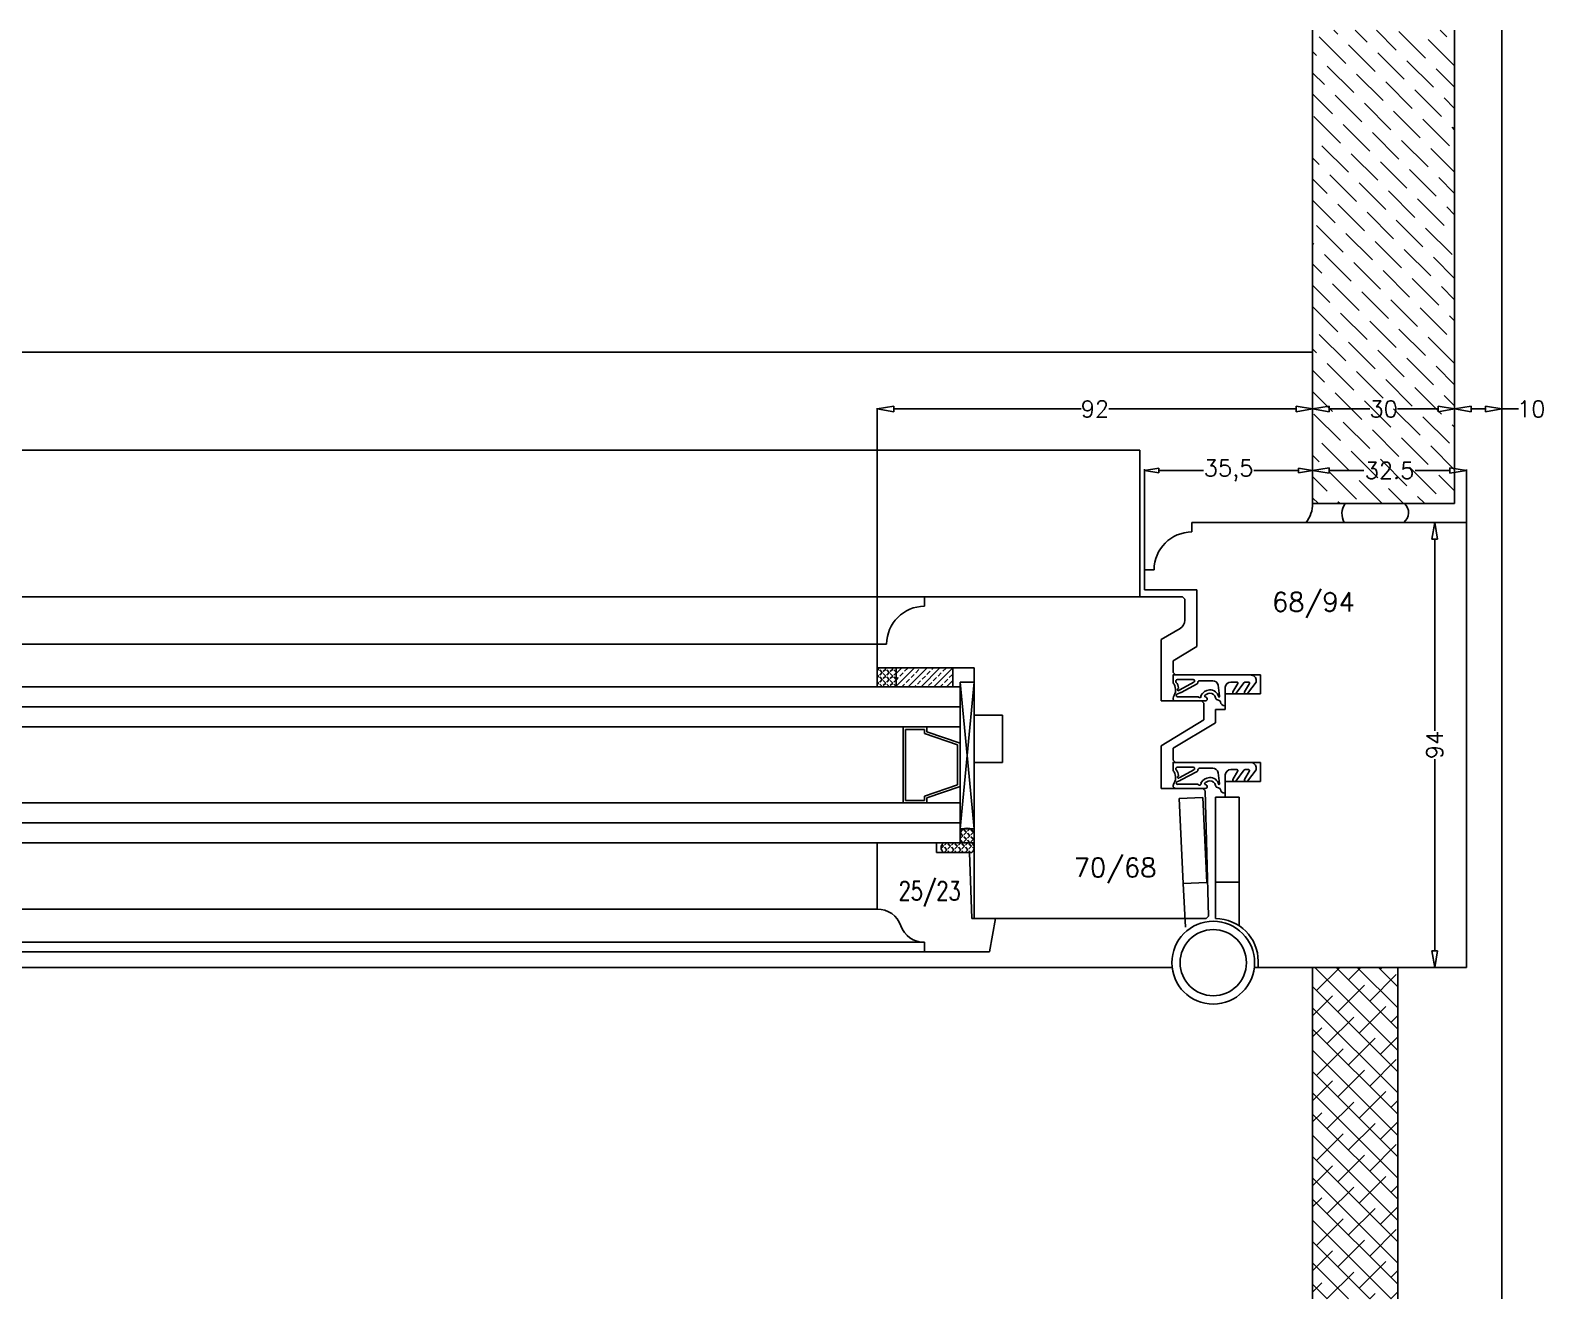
# Model space of a CAD drawing. Header units: millimetres. Extents: x 2806 to 10642, y -276 to 6064.
# Drawn here: x 10232.8 to 10552.6, y 2604.6 to 2872.6 of the extents above; entities that cross this region are included whole.
import ezdxf
from ezdxf.enums import TextEntityAlignment as Align

# ---------------------------------------------------------------- set-up
doc = ezdxf.new("R2010")
doc.units = ezdxf.units.MM
doc.layers.get('0').update_dxf_attribs({"color": 250})
doc.layers.add('dim', color=7, linetype='Continuous')
doc.styles.add('romans', font='romans.shx')
doc.dimstyles.new('ECH1-1', dxfattribs={"dimtxt": 3.5, "dimasz": 3.5, "dimexe": 0.18, "dimexo": 0, "dimgap": 0.09, "dimtad": 0, "dimdec": 4, "dimdsep": 46, "dimtxsty": 'romans', "dimblk1": 'CLOSEDBLANK', "dimblk2": 'CLOSEDBLANK', "dimsah": 1, "dimcen": 1, "dimclrd": 3, "dimclre": 3, "dimclrt": 6, "dimadec": 0, "dimazin": 0, "dimtfac": 1, "dimtdec": 4, "dimtofl": 0, "dimtmove": 0, "dimatfit": 3, "dimldrblk": 'CLOSEDBLANK', "dimfxl": 1, "dimtolj": 1, "dimtzin": 0, "dimarcsym": 0})

# ---------------------------------------------------------------- blocks, each defined once
blk = doc.blocks.new('_ClosedBlank')
at = {"color": 0, "linetype": 'ByBlock', "lineweight": -2}
for p, q in [((-1, 0.167), (0, 0)), ((-1, 0.167), (-1, -0.167)), ((0, 0), (-1, -0.167))]:
    blk.add_line(p, q, dxfattribs=at)
blk = doc.blocks.new('*D22')
at = {"layer": 'Defpoints', "color": 0, "transparency": 16777216}
for p in [(10536.24, 2779.55), (10503.74, 2772.56), (10536.24, 2768.56)]:
    blk.add_point(p, dxfattribs=at)
at = {"layer": 'dim', "color": 3, "lineweight": -2, "transparency": 16777216}
for p, q in [((10503.74, 2772.56), (10503.74, 2779.73)), ((10507.24, 2779.55), (10514.57, 2779.55)), ((10532.74, 2779.55), (10525.42, 2779.55)), ((10536.24, 2768.56), (10536.24, 2779.73))]:
    blk.add_line(p, q, dxfattribs=at)
at = {"layer": 'dim', "color": 3, "lineweight": -2, "transparency": 16777216, "xscale": 3.5, "yscale": 3.5, "zscale": 3.5, "rotation": 180}
blk.add_blockref('_ClosedBlank', (10503.74, 2779.55), dxfattribs=at)
at = {"layer": 'dim', "color": 3, "lineweight": -2, "transparency": 16777216, "xscale": 3.5, "yscale": 3.5, "zscale": 3.5}
blk.add_blockref('_ClosedBlank', (10536.24, 2779.55), dxfattribs=at)
at = {"layer": 'dim', "color": 6, "transparency": 16777216, "insert": (10519.99, 2779.55), "char_height": 3.5, "attachment_point": 5, "style": 'romans'}
blk.add_mtext('\\A1;32.5', dxfattribs=at)
blk = doc.blocks.new('*D80')
at = {"layer": 'Defpoints', "color": 0, "transparency": 16777216}
for p in [(10503.74, 2792.55), (10503.74, 2772.56), (10533.74, 2772.56)]:
    blk.add_point(p, dxfattribs=at)
at = {"layer": 'dim', "color": 3, "lineweight": -2, "transparency": 16777216}
for p, q in [((10503.74, 2772.56), (10503.74, 2792.73)), ((10507.24, 2792.55), (10515.82, 2792.55)), ((10530.24, 2792.55), (10521.67, 2792.55)), ((10533.74, 2772.56), (10533.74, 2792.73))]:
    blk.add_line(p, q, dxfattribs=at)
at = {"layer": 'dim', "color": 3, "lineweight": -2, "transparency": 16777216, "xscale": 3.5, "yscale": 3.5, "zscale": 3.5, "rotation": 180}
blk.add_blockref('_ClosedBlank', (10503.74, 2792.55), dxfattribs=at)
at = {"layer": 'dim', "color": 3, "lineweight": -2, "transparency": 16777216, "xscale": 3.5, "yscale": 3.5, "zscale": 3.5}
blk.add_blockref('_ClosedBlank', (10533.74, 2792.55), dxfattribs=at)
at = {"layer": 'dim', "color": 6, "transparency": 16777216, "insert": (10518.74, 2792.55), "char_height": 3.5, "attachment_point": 5, "style": 'romans'}
blk.add_mtext('\\A1;30', dxfattribs=at)
blk = doc.blocks.new('*D23')
at = {"layer": 'Defpoints', "color": 0, "transparency": 16777216}
for p in [(10543.74, 2792.55), (10533.74, 2772.56), (10543.74, 2772.56)]:
    blk.add_point(p, dxfattribs=at)
at = {"layer": 'dim', "color": 3, "lineweight": -2, "transparency": 16777216}
for p, q in [((10533.74, 2772.56), (10533.74, 2792.73)), ((10537.24, 2792.55), (10540.24, 2792.55)), ((10543.74, 2772.56), (10543.74, 2792.73)), ((10543.74, 2792.55), (10547.24, 2792.55))]:
    blk.add_line(p, q, dxfattribs=at)
at = {"layer": 'dim', "color": 3, "lineweight": -2, "transparency": 16777216, "xscale": 3.5, "yscale": 3.5, "zscale": 3.5, "rotation": 180}
blk.add_blockref('_ClosedBlank', (10533.74, 2792.55), dxfattribs=at)
at = {"layer": 'dim', "color": 3, "lineweight": -2, "transparency": 16777216, "xscale": 3.5, "yscale": 3.5, "zscale": 3.5}
blk.add_blockref('_ClosedBlank', (10543.74, 2792.55), dxfattribs=at)
at = {"layer": 'dim', "color": 6, "transparency": 16777216, "insert": (10549.92, 2792.55), "char_height": 3.5, "attachment_point": 5, "style": 'romans'}
blk.add_mtext('\\A1;10', dxfattribs=at)
blk = doc.blocks.new('*D81')
at = {"layer": 'Defpoints', "color": 0, "transparency": 16777216}
for p in [(10536.24, 2768.56), (10529.53, 2674.56), (10536.24, 2674.56)]:
    blk.add_point(p, dxfattribs=at)
at = {"layer": 'dim', "color": 3, "lineweight": -2, "transparency": 16777216}
for p, q in [((10536.24, 2768.56), (10529.35, 2768.56)), ((10529.53, 2765.06), (10529.53, 2724.57)), ((10529.53, 2678.06), (10529.53, 2718.55)), ((10536.24, 2674.56), (10529.35, 2674.56))]:
    blk.add_line(p, q, dxfattribs=at)
at = {"layer": 'dim', "color": 3, "lineweight": -2, "transparency": 16777216, "xscale": 3.5, "yscale": 3.5, "zscale": 3.5}
for p, rotation in [((10529.53, 2768.56), 90), ((10529.53, 2674.56), 270)]:
    blk.add_blockref('_ClosedBlank', p, dxfattribs=dict(at, rotation=rotation))
at = {"layer": 'dim', "color": 6, "transparency": 16777216, "insert": (10529.53, 2721.56), "char_height": 3.5, "attachment_point": 5, "rotation": 90, "style": 'romans'}
blk.add_mtext('\\A1;94', dxfattribs=at)
blk = doc.blocks.new('*D24')
at = {"layer": 'Defpoints', "color": 0, "transparency": 16777216}
for p in [(10503.74, 2792.55), (10503.74, 2772.56), (10411.74, 2742.86)]:
    blk.add_point(p, dxfattribs=at)
at = {"layer": 'dim', "color": 3, "lineweight": -2, "transparency": 16777216}
for p, q in [((10411.74, 2742.86), (10411.74, 2792.73)), ((10415.24, 2792.55), (10454.82, 2792.55)), ((10500.24, 2792.55), (10460.67, 2792.55)), ((10503.74, 2772.56), (10503.74, 2792.73))]:
    blk.add_line(p, q, dxfattribs=at)
at = {"layer": 'dim', "color": 3, "lineweight": -2, "transparency": 16777216, "xscale": 3.5, "yscale": 3.5, "zscale": 3.5, "rotation": 180}
blk.add_blockref('_ClosedBlank', (10411.74, 2792.55), dxfattribs=at)
at = {"layer": 'dim', "color": 3, "lineweight": -2, "transparency": 16777216, "xscale": 3.5, "yscale": 3.5, "zscale": 3.5}
blk.add_blockref('_ClosedBlank', (10503.74, 2792.55), dxfattribs=at)
at = {"layer": 'dim', "color": 6, "transparency": 16777216, "insert": (10457.74, 2792.55), "char_height": 3.5, "attachment_point": 5, "style": 'romans'}
blk.add_mtext('\\A1;92', dxfattribs=at)

msp = doc.modelspace()

# ---------------------------------------------------------------- linework, layer by layer
for p, q in [((10503.74194473, 2872.55856767), (10503.74194473, 2772.55856767)), ((10533.74194473, 2772.55856767), (10533.74194473, 2872.55856767)), ((10543.74194473, 2604.55856767), (10543.74194473, 2872.55856767)), ((9283.74194473, 2804.55856767), (10503.74194473, 2804.55856767)), ((10467.24194473, 2783.85856767), (9927.74194473, 2783.85856767)), ((10467.24194473, 2783.85856767), (10467.24194473, 2752.85856767)), ((10468.24194473, 2758.55856767), (10468.24194473, 2779.79791378)), ((10471.24194473, 2779.54791378), (10480.6486114, 2779.54791378)), ((10500.74194473, 2779.54791378), (10491.33527806, 2779.54791378)), ((10503.74194473, 2772.55856767), (10503.74194473, 2779.79791378)), ((10503.74194473, 2772.55856767), (10533.74194473, 2772.55856767)), ((10536.24194473, 2768.55856767), (10478.24194473, 2768.55856767)), ((10478.24194473, 2768.55856767), (10478.24194473, 2766.55856767)), ((10536.24194473, 2674.55856767), (10536.24194473, 2768.55856767)), ((10470.24194473, 2758.55856767), (10468.24194473, 2758.55856767)), ((10468.24194473, 2758.55856767), (10468.24194473, 2754.35856767)), ((10468.24194473, 2754.35856767), (10479.24194473, 2754.35856767)), ((10479.24194473, 2754.35856767), (10479.24194473, 2742.35856767)), ((10421.74194473, 2752.85856767), (10194.74194473, 2752.85856767)), ((10476.24194473, 2752.85856767), (10421.74194473, 2752.85856767)), ((10421.74194473, 2752.85856767), (10421.74194473, 2750.85856767)), ((10476.74194473, 2752.35856767), (10476.24194473, 2752.85856767)), ((10476.74194473, 2747.90863688), (10476.74194473, 2752.35856767)), ((10471.74194473, 2743.85658151), (10475.74538091, 2746.1785745)), ((10471.74194473, 2730.85856767), (10471.74194473, 2743.85658151)), ((10411.74194473, 2742.85856767), (10204.74194473, 2742.85856767)), ((10413.74194473, 2742.85856767), (10411.74194473, 2742.85856767)), ((10411.74194473, 2742.85856767), (10411.74194473, 2737.85856767)), ((10479.24194473, 2742.35856767), (10474.24194473, 2739.35856767)), ((10411.74194473, 2733.85856767), (10411.74194473, 2737.85856767)), ((10411.74194473, 2737.85856767), (10415.74194473, 2737.85856767)), ((10411.74194473, 2737.85856767), (10432.24194473, 2737.85856767)), ((10415.74194473, 2733.85856767), (10415.74194473, 2737.85856767)), ((10415.74194473, 2737.85856767), (10427.74194473, 2737.85856767)), ((10415.74194473, 2737.85856767), (10415.74194473, 2733.85856767)), ((10427.74194473, 2737.85856767), (10427.74194473, 2733.85856767)), ((10432.24194473, 2737.85856767), (10432.24194473, 2727.85856767)), ((10474.24194473, 2739.35856767), (10474.24194473, 2736.85856767)), ((10432.24194473, 2734.85856767), (10429.24194473, 2703.85856767)), ((10429.24194473, 2734.85856767), (10432.24194473, 2703.85856767)), ((10429.24194473, 2703.85856767), (10429.24194473, 2734.85856767)), ((10429.24194473, 2734.85856767), (10432.24194473, 2734.85856767)), ((10432.24194473, 2734.85856767), (10432.24194473, 2703.85856767)), ((10474.24194473, 2736.85856767), (10474.74194473, 2736.35856767)), ((10474.74194473, 2736.35856767), (10492.74194473, 2736.35856767)), ((10492.74194473, 2736.35856767), (10492.74194473, 2732.35856767)), ((9950.24194473, 2733.85856767), (10429.24194473, 2733.85856767)), ((10415.74194473, 2733.85856767), (10411.74194473, 2733.85856767)), ((10427.74194473, 2733.85856767), (10415.74194473, 2733.85856767)), ((10429.24194473, 2700.85856767), (10429.24194473, 2733.85856767)), ((10480.24194473, 2730.85856767), (10471.74194473, 2730.85856767)), ((10480.74194473, 2730.35856767), (10480.24194473, 2730.85856767)), ((10492.74194473, 2732.35856767), (10485.24194473, 2732.35856767)), ((10485.24194473, 2732.35856767), (10485.24194473, 2729.05856767)), ((9950.24194473, 2729.60856767), (10429.24194473, 2729.60856767)), ((10432.24194473, 2727.85856767), (10438.24194473, 2727.85856767)), ((10438.24194473, 2727.85856767), (10438.24194473, 2717.85856767)), ((10480.74194473, 2726.85858098), (10480.74194473, 2730.35856767)), ((10485.24194473, 2729.05856767), (10483.24194473, 2729.05856767)), ((10483.24194473, 2729.05856767), (10483.24194473, 2726.25856767)), ((9950.24194473, 2725.35856767), (10429.24194473, 2725.35856767)), ((10417.24228994, 2709.35902793), (10417.24228994, 2725.35902794)), ((10417.24228994, 2725.35902794), (10422.24228994, 2725.35902794)), ((10417.74228994, 2709.85902793), (10417.74228994, 2724.85902794)), ((10417.74228994, 2724.85902794), (10421.74228994, 2724.85902794)), ((10421.74228994, 2724.85902794), (10421.74228994, 2724.00348892)), ((10422.24228994, 2725.35902794), (10422.24228994, 2724.35902794)), ((10422.24228994, 2724.35902794), (10429.24228994, 2721.92569715)), ((10471.74194473, 2721.35858988), (10480.74194473, 2726.85858098)), ((10483.24194473, 2726.25856767), (10474.24194473, 2720.85856767)), ((10421.74228994, 2724.00348892), (10428.74228994, 2721.57015813)), ((10428.74228994, 2721.57015813), (10428.74228994, 2713.14789774)), ((10429.24228994, 2721.92569715), (10429.24228994, 2712.79235872)), ((10471.74194473, 2712.35856767), (10471.74194473, 2721.35858988)), ((10474.24194473, 2720.85856767), (10474.24194473, 2718.35856767)), ((10474.24194473, 2718.35856767), (10474.74194473, 2717.85856767)), ((10438.24194473, 2717.85856767), (10432.24194473, 2717.85856767)), ((10432.24194473, 2717.85856767), (10432.24194473, 2684.85856767)), ((10474.74194473, 2717.85856767), (10492.74194473, 2717.85856767)), ((10492.74194473, 2717.85856767), (10492.74194473, 2713.85856767)), ((10428.74228994, 2713.14789774), (10421.74228994, 2710.71456695)), ((10429.24228994, 2712.79235872), (10422.24228994, 2710.35902793)), ((10480.5257989, 2712.35856767), (10471.74194473, 2712.35856767)), ((10481.03881532, 2711.85873713), (10480.5257989, 2712.35856767)), ((10481.74194473, 2685.35839822), (10481.03881532, 2711.85873713)), ((10492.74194473, 2713.85856767), (10485.24194473, 2713.85856767)), ((10485.24194473, 2713.85856767), (10485.24194473, 2710.55856767)), ((9950.24194473, 2709.35856767), (10429.24194473, 2709.35856767)), ((10422.24228994, 2709.35902793), (10417.24228994, 2709.35902793)), ((10421.74228994, 2709.85902793), (10417.74228994, 2709.85902793)), ((10421.74228994, 2710.71456695), (10421.74228994, 2709.85902793)), ((10422.24228994, 2710.35902793), (10422.24228994, 2709.35902793)), ((10475.53070663, 2710.24643364), (10480.52468041, 2710.4918432)), ((10476.41418105, 2692.26812802), (10475.53070663, 2710.24643364)), ((10480.52468041, 2710.4918432), (10481.40815484, 2692.51353758)), ((10485.24194473, 2710.55856767), (10483.24194473, 2710.55856767)), ((10488.24194473, 2710.55856767), (10483.24194473, 2710.55856767)), ((10483.24194473, 2710.55856767), (10483.24194473, 2692.55856767)), ((10483.24194473, 2710.55856767), (10483.24194473, 2684.85856767)), ((10488.24194473, 2692.55856767), (10488.24194473, 2710.55856767)), ((9950.24194473, 2705.10856767), (10429.24194473, 2705.10856767)), ((10432.24194473, 2703.85856767), (10429.24194473, 2703.85856767)), ((10429.24194473, 2700.85856767), (10429.24194473, 2702.85856767)), ((10432.24194473, 2702.85856767), (10432.24194473, 2700.85856767)), ((9950.24194473, 2700.85856767), (10429.24194473, 2700.85856767)), ((10424.24194473, 2700.85856767), (10411.74194473, 2700.85856767)), ((10411.74194473, 2700.85856767), (10411.74194473, 2686.85856767)), ((10424.24194473, 2698.85856767), (10424.24194473, 2700.85856767)), ((10431.24194473, 2698.85856767), (10424.24194473, 2698.85856767)), ((10425.74194473, 2700.85856767), (10431.73114517, 2700.85856767)), ((10431.73114517, 2698.85856767), (10425.74194473, 2698.85856767)), ((10432.24194473, 2700.85856767), (10429.24194473, 2700.85856767)), ((10431.74194473, 2684.85856767), (10431.24194473, 2698.85856767)), ((10481.40815484, 2692.51353758), (10476.41418105, 2692.26812802)), ((10483.24194473, 2692.55856767), (10488.24194473, 2692.55856767)), ((10488.24194473, 2692.55856767), (10488.24194473, 2683.34188245)), ((10476.41418105, 2692.26812802), (10476.86655359, 2683.06255114)), ((10204.74194473, 2686.85856767), (10411.74194473, 2686.85856767)), ((10436.74194473, 2684.85856767), (10431.74194473, 2684.85856767)), ((10432.24194473, 2684.85856767), (10481.25496115, 2684.85856767)), ((10435.49194473, 2677.85856767), (10436.74194473, 2684.85856767)), ((10481.25496115, 2684.85856767), (10481.74194473, 2685.35839822)), ((10194.74194473, 2679.85856767), (10421.50885047, 2679.85856767)), ((10421.74194473, 2679.85856767), (10421.74194473, 2677.85856767)), ((10194.74194473, 2677.85856767), (10421.74194473, 2677.85856767)), ((10421.74194473, 2677.85856767), (10435.49194473, 2677.85856767)), ((9927.74194473, 2674.55856767), (10474.00924755, 2674.55856767)), ((10492.24194473, 2674.55856767), (10491.47464191, 2674.55856767)), ((10492.24194473, 2675.85856767), (10492.24194473, 2674.55856767)), ((10492.24194473, 2674.55856767), (10536.24194473, 2674.55856767)), ((10503.74194473, 2604.55856767), (10503.74194473, 2674.55856767)), ((10521.74194473, 2604.55856767), (10521.74194473, 2674.55856767))]:
    msp.add_line(p, q)
at = {"linetype": 'Continuous'}
for p, q in [((10509.0698008, 2871.73512328), (10508.24635641, 2872.55856767)), ((10515.24372688, 2870.05132526), (10512.73648447, 2872.55856767)), ((10521.41765296, 2868.36752724), (10517.22661253, 2872.55856767)), ((10527.59157905, 2866.68372921), (10521.97891897, 2872.29638929)), ((10532.08170711, 2871.17385727), (10530.69699671, 2872.55856767)), ((10510.75359882, 2865.5611972), (10505.14093875, 2871.17385727)), ((10516.9275249, 2863.87739918), (10511.31486483, 2869.49005925)), ((10533.74194473, 2865.02349159), (10528.15284506, 2870.61259127)), ((10504.57967274, 2867.24499522), (10503.74194473, 2868.08272323)), ((10523.10145099, 2862.19360115), (10517.48879091, 2867.80626123)), ((10529.27537707, 2860.50980313), (10523.66271699, 2866.12246321)), ((10506.26347076, 2861.07106914), (10503.74194473, 2863.59259517)), ((10512.43739684, 2859.38727112), (10506.82473677, 2864.99993119)), ((10518.61132293, 2857.70347309), (10512.99866285, 2863.31613317)), ((10533.74194473, 2860.53336353), (10529.83664308, 2864.43866518)), ((10507.94726878, 2854.89714305), (10503.74194473, 2859.10246711)), ((10514.12119487, 2853.21334503), (10508.50853479, 2858.82600511)), ((10524.78524901, 2856.01967507), (10519.17258893, 2861.63233515)), ((10530.95917509, 2854.33587705), (10525.34651502, 2859.94853712)), ((10520.29512095, 2851.52954701), (10514.68246087, 2857.14220708)), ((10526.46904703, 2849.84574899), (10520.85638696, 2855.45840906)), ((10533.74194473, 2856.04323547), (10531.5204411, 2858.2647391)), ((10509.63106681, 2848.72321697), (10504.01840673, 2854.33587705)), ((10515.80499289, 2847.03941895), (10510.19233281, 2852.65207902)), ((10532.64297312, 2848.16195096), (10527.03031304, 2853.77461104)), ((10521.97891897, 2845.35562093), (10516.3662589, 2850.968281)), ((10528.15284506, 2843.6718229), (10522.54018498, 2849.28448298)), ((10533.74194473, 2851.55310741), (10533.20423912, 2852.09081302)), ((10511.31486483, 2842.54929089), (10505.70220475, 2848.16195096)), ((10517.48879091, 2840.86549287), (10511.87613084, 2846.47815294)), ((10533.74194473, 2842.57285129), (10528.71411106, 2847.60068496)), ((10505.14093875, 2844.23308891), (10503.74194473, 2845.63208293)), ((10523.66271699, 2839.18169484), (10518.05005692, 2844.79435492)), ((10529.83664308, 2837.49789682), (10524.223983, 2843.1105569)), ((10506.82473677, 2838.05916283), (10503.74194473, 2841.14195487)), ((10512.99866285, 2836.3753648), (10507.38600278, 2841.98802488)), ((10519.17258893, 2834.69156678), (10513.55992886, 2840.30422686)), ((10533.74194473, 2838.08272323), (10530.39790909, 2841.42675887)), ((10508.50853479, 2831.88523674), (10503.74194473, 2836.65182681)), ((10525.34651502, 2833.00776876), (10519.73385494, 2838.62042884)), ((10531.5204411, 2831.32397074), (10525.90778103, 2836.93663081)), ((10514.68246087, 2830.20143872), (10509.0698008, 2835.8140988)), ((10520.85638696, 2828.5176407), (10515.24372688, 2834.13030077)), ((10533.74194473, 2833.59259517), (10532.08170711, 2835.25283279)), ((10510.19233281, 2825.71131066), (10504.57967274, 2831.32397074)), ((10527.03031304, 2826.83384268), (10521.41765296, 2832.44650275)), ((10533.20423912, 2825.15004465), (10527.59157905, 2830.76270473)), ((10504.01840673, 2827.39510868), (10503.74194473, 2827.67157068)), ((10516.3662589, 2824.02751264), (10510.75359882, 2829.64017271)), ((10522.54018498, 2822.34371462), (10516.9275249, 2827.95637469)), ((10511.87613084, 2819.53738458), (10506.26347076, 2825.15004465)), ((10528.71411106, 2820.65991659), (10523.10145099, 2826.27257667)), ((10533.74194473, 2820.12221099), (10529.27537707, 2824.58877865)), ((10505.70220475, 2821.2211826), (10503.74194473, 2823.18144262)), ((10518.05005692, 2817.85358656), (10512.43739684, 2823.46624663)), ((10524.223983, 2816.16978853), (10518.61132293, 2821.78244861)), ((10507.38600278, 2815.04725652), (10503.74194473, 2818.69131456)), ((10513.55992886, 2813.36345849), (10507.94726878, 2818.97611857)), ((10519.73385494, 2811.67966047), (10514.12119487, 2817.29232055)), ((10530.39790909, 2814.48599051), (10524.78524901, 2820.09865059)), ((10533.74194473, 2815.63208293), (10530.95917509, 2818.41485256)), ((10509.0698008, 2808.87333043), (10503.74194473, 2814.2011865)), ((10525.90778103, 2809.99586245), (10520.29512095, 2815.60852252)), ((10532.08170711, 2808.31206443), (10526.46904703, 2813.9247245)), ((10515.24372688, 2807.18953241), (10509.63106681, 2812.80219249)), ((10521.41765296, 2805.50573439), (10515.80499289, 2811.11839446)), ((10533.74194473, 2811.14195487), (10532.64297312, 2812.24092648)), ((10510.75359882, 2802.69940435), (10505.14093875, 2808.31206443)), ((10527.59157905, 2803.82193637), (10521.97891897, 2809.43459644)), ((10533.74194473, 2802.16169874), (10528.15284506, 2807.75079842)), ((10504.57967274, 2804.38320237), (10503.74194473, 2805.22093038)), ((10516.9275249, 2801.01560633), (10511.31486483, 2806.6282664)), ((10523.10145099, 2799.33180831), (10517.48879091, 2804.94446838)), ((10512.43739684, 2796.52547827), (10506.82473677, 2802.13813834)), ((10529.27537707, 2797.64801028), (10523.66271699, 2803.26067036)), ((10533.74194473, 2797.67157068), (10529.83664308, 2801.57687234)), ((10506.26347076, 2798.20927629), (10503.74194473, 2800.73080232)), ((10518.61132293, 2794.84168024), (10512.99866285, 2800.45434032)), ((10524.78524901, 2793.15788222), (10519.17258893, 2798.7705423)), ((10507.94726878, 2792.03535021), (10503.74194473, 2796.24067426)), ((10514.12119487, 2790.35155218), (10508.50853479, 2795.96421226)), ((10530.95917509, 2791.4740842), (10525.34651502, 2797.08674428)), ((10533.74194473, 2793.18144262), (10531.5204411, 2795.40294625)), ((10520.29512095, 2788.66775416), (10514.68246087, 2794.28041424)), ((10526.46904703, 2786.98395614), (10520.85638696, 2792.59661621)), ((10509.63106681, 2785.86142412), (10504.01840673, 2791.4740842)), ((10515.80499289, 2784.1776261), (10510.19233281, 2789.79028618)), ((10532.64297312, 2785.30015812), (10527.03031304, 2790.91281819)), ((10533.74194473, 2788.69131456), (10533.20423912, 2789.22902017)), ((10511.31486483, 2779.68749804), (10505.70220475, 2785.30015812)), ((10521.97891897, 2782.49382808), (10516.3662589, 2788.10648815)), ((10528.15284506, 2780.81003006), (10522.54018498, 2786.42269013)), ((10505.14093875, 2781.37129606), (10503.74194473, 2782.77029008)), ((10517.48879091, 2778.00370002), (10511.87613084, 2783.61636009)), ((10523.66271699, 2776.319902), (10518.05005692, 2781.93256207)), ((10533.74194473, 2779.71105844), (10528.71411106, 2784.73889211)), ((10512.99866285, 2773.51357196), (10507.38600278, 2779.12623203)), ((10529.83664308, 2774.63610397), (10524.223983, 2780.24876405)), ((10506.82473677, 2775.19736998), (10503.74194473, 2778.28016202)), ((10518.44379519, 2772.55856767), (10513.55992886, 2777.44243401)), ((10522.93392326, 2772.55856767), (10519.73385494, 2775.75863599)), ((10533.74194473, 2775.22093038), (10530.39790909, 2778.56496603)), ((10504.97341101, 2772.55856767), (10503.74194473, 2773.79003396)), ((10509.46353907, 2772.55856767), (10509.0698008, 2772.95230595)), ((10527.42405132, 2772.55856767), (10525.90778103, 2774.07483796)), ((10412.08282552, 2737.60189195), (10411.74194473, 2737.26101116)), ((10412.08282552, 2737.60189195), (10411.82614979, 2737.85856767)), ((10412.33950125, 2737.85856767), (10412.28488128, 2737.80394771)), ((10412.82369665, 2736.86102082), (10412.28488128, 2737.39983619)), ((10413.56456778, 2737.60189195), (10413.02575241, 2737.06307658)), ((10413.56456778, 2737.60189195), (10413.30789205, 2737.85856767)), ((10413.82124351, 2737.85856767), (10413.76662354, 2737.80394771)), ((10414.30543891, 2736.86102082), (10413.76662354, 2737.39983619)), ((10415.04631004, 2737.60189195), (10414.50749467, 2737.06307658)), ((10415.04631004, 2737.60189195), (10414.78963431, 2737.85856767)), ((10415.30298577, 2737.85856767), (10415.2483658, 2737.80394771)), ((10415.74194473, 2736.90625726), (10415.2483658, 2737.39983619)), ((10419.6135087, 2737.85856767), (10415.74194473, 2733.9870037)), ((10416.91943187, 2737.85856767), (10415.74194473, 2736.68108053)), ((10418.21185032, 2737.80394771), (10417.53833111, 2737.1304285)), ((10422.30758554, 2737.85856767), (10418.30758554, 2733.85856767)), ((10420.56916756, 2737.46718811), (10419.89564835, 2736.7936689)), ((10420.96054712, 2737.85856767), (10420.90592716, 2737.80394771)), ((10425.00166238, 2737.85856767), (10421.00166238, 2733.85856767)), ((10423.65462396, 2737.85856767), (10423.26324439, 2737.46718811)), ((10427.69573921, 2737.85856767), (10423.69573921, 2733.85856767)), ((10426.29408083, 2737.80394771), (10425.62056162, 2737.1304285)), ((10412.08282552, 2736.12014969), (10411.74194473, 2736.46103048)), ((10412.08282552, 2736.12014969), (10411.74194473, 2735.7792689)), ((10412.08282552, 2734.63840743), (10411.74194473, 2734.97928822)), ((10412.08282552, 2734.63840743), (10411.74194473, 2734.29752664)), ((10412.82369665, 2736.86102082), (10412.28488128, 2736.32220545)), ((10412.82369665, 2735.37927856), (10412.28488128, 2735.91809393)), ((10412.82369665, 2735.37927856), (10412.28488128, 2734.84046319)), ((10412.82369665, 2733.8975363), (10412.28488128, 2734.43635167)), ((10413.56456778, 2736.12014969), (10413.02575241, 2736.65896506)), ((10413.56456778, 2736.12014969), (10413.02575241, 2735.58133432)), ((10413.56456778, 2734.63840743), (10413.02575241, 2735.1772228)), ((10413.56456778, 2734.63840743), (10413.02575241, 2734.09959206)), ((10414.30543891, 2736.86102082), (10413.76662354, 2736.32220545)), ((10414.30543891, 2735.37927856), (10413.76662354, 2735.91809393)), ((10414.30543891, 2735.37927856), (10413.76662354, 2734.84046319)), ((10414.30543891, 2733.8975363), (10413.76662354, 2734.43635167)), ((10415.04631004, 2736.12014969), (10414.50749467, 2736.65896506)), ((10415.04631004, 2736.12014969), (10414.50749467, 2735.58133432)), ((10415.04631004, 2734.63840743), (10414.50749467, 2735.1772228)), ((10415.04631004, 2734.63840743), (10414.50749467, 2734.09959206)), ((10415.74194473, 2736.81578438), (10415.2483658, 2736.32220545)), ((10415.74194473, 2735.424515), (10415.2483658, 2735.91809393)), ((10415.74194473, 2735.33404212), (10415.2483658, 2734.84046319)), ((10415.74194473, 2733.94277274), (10415.2483658, 2734.43635167)), ((10416.1912927, 2735.78339008), (10415.74194473, 2735.33404212)), ((10417.20157151, 2736.7936689), (10416.5280523, 2736.12014969)), ((10417.53833111, 2734.43635167), (10416.96054712, 2733.85856767)), ((10418.54860993, 2735.44663048), (10417.87509072, 2734.77311127)), ((10419.55888874, 2736.45690929), (10418.88536953, 2735.78339008)), ((10419.89564835, 2734.09959206), (10419.65462396, 2733.85856767)), ((10420.90592716, 2735.10987087), (10420.23240795, 2734.43635167)), ((10421.91620597, 2736.12014969), (10421.24268676, 2735.44663048)), ((10422.92648479, 2737.1304285), (10422.25296558, 2736.45690929)), ((10423.26324439, 2734.77311127), (10422.58972518, 2734.09959206)), ((10424.27352321, 2735.78339008), (10423.600004, 2735.10987087)), ((10425.28380202, 2736.7936689), (10424.61028281, 2736.12014969)), ((10425.62056162, 2734.43635167), (10425.04277763, 2733.85856767)), ((10426.63084044, 2735.44663048), (10425.95732123, 2734.77311127)), ((10427.74194473, 2735.21069635), (10426.38981605, 2733.85856767)), ((10427.64111925, 2736.45690929), (10426.96760004, 2735.78339008)), ((10412.82369665, 2733.8975363), (10412.78472803, 2733.85856767)), ((10414.30543891, 2733.8975363), (10414.26647029, 2733.85856767)), ((10427.74194473, 2733.86365793), (10427.73685447, 2733.85856767)), ((10429.86373264, 2702.37575805), (10429.32491727, 2702.91457342)), ((10429.86373264, 2702.37575805), (10429.32491727, 2701.83694268)), ((10430.60460377, 2703.11662918), (10430.0657884, 2703.65544455)), ((10430.60460377, 2703.11662918), (10430.0657884, 2702.57781381)), ((10430.60460377, 2701.63488692), (10430.0657884, 2702.17370229)), ((10431.3454749, 2703.85750031), (10430.80665953, 2703.31868494)), ((10431.3454749, 2702.37575805), (10430.80665953, 2702.91457342)), ((10431.3454749, 2702.37575805), (10430.80665953, 2701.83694268)), ((10431.3454749, 2703.85750031), (10431.28860981, 2703.9143654)), ((10432.08634603, 2703.11662918), (10431.54753066, 2703.65544455)), ((10432.08634603, 2703.11662918), (10431.54753066, 2702.57781381)), ((10432.08634603, 2701.63488692), (10431.54753066, 2702.17370229)), ((10425.73240795, 2700.15314466), (10425.25533796, 2699.67607467)), ((10425.73240795, 2700.15314466), (10425.40670279, 2700.47884982)), ((10426.43783097, 2700.85856767), (10425.93446371, 2700.35520042)), ((10426.47327908, 2699.41227353), (10425.93446371, 2699.9510889)), ((10426.47327908, 2699.41227353), (10425.93446371, 2698.87345816)), ((10427.21415021, 2700.15314466), (10426.67533484, 2700.69196003)), ((10427.21415021, 2700.15314466), (10426.67533484, 2699.61432929)), ((10427.02698494, 2698.85856767), (10426.67533484, 2699.21021777)), ((10427.91957323, 2700.85856767), (10427.41620597, 2700.35520042)), ((10427.95502134, 2699.41227353), (10427.41620597, 2699.9510889)), ((10427.95502134, 2699.41227353), (10427.41620597, 2698.87345816)), ((10428.69589247, 2700.15314466), (10428.1570771, 2700.69196003)), ((10428.69589247, 2700.15314466), (10428.1570771, 2699.61432929)), ((10428.5087272, 2698.85856767), (10428.1570771, 2699.21021777)), ((10429.40131549, 2700.85856767), (10428.89794823, 2700.35520042)), ((10429.4367636, 2699.41227353), (10428.89794823, 2699.9510889)), ((10429.4367636, 2699.41227353), (10428.89794823, 2698.87345816)), ((10429.86373264, 2700.89401579), (10429.32491727, 2701.43283116)), ((10430.17763473, 2700.15314466), (10429.63881936, 2700.69196003)), ((10430.17763473, 2700.15314466), (10429.63881936, 2699.61432929)), ((10429.99046946, 2698.85856767), (10429.63881936, 2699.21021777)), ((10429.86373264, 2700.89401579), (10429.82828453, 2700.85856767)), ((10430.60460377, 2701.63488692), (10430.0657884, 2701.09607155)), ((10430.88305775, 2700.85856767), (10430.37969049, 2700.35520042)), ((10430.91850586, 2699.41227353), (10430.37969049, 2699.9510889)), ((10430.91850586, 2699.41227353), (10430.37969049, 2698.87345816)), ((10431.3454749, 2700.89401579), (10430.80665953, 2701.43283116)), ((10431.65937699, 2700.15314466), (10431.12056162, 2700.69196003)), ((10431.65937699, 2700.15314466), (10431.12056162, 2699.61432929)), ((10431.47221172, 2698.85856767), (10431.12056162, 2699.21021777)), ((10431.3454749, 2700.89401579), (10431.31002679, 2700.85856767)), ((10432.08634603, 2701.63488692), (10431.54753066, 2701.09607155)), ((10432.04053477, 2700.53430244), (10431.86143275, 2700.35520042)), ((10432.21419676, 2699.59832489), (10431.86143275, 2699.9510889)), ((10521.74194473, 2657.00721663), (10504.19059368, 2674.55856767)), ((10504.57967274, 2669.67936056), (10509.45887985, 2674.55856767)), ((10521.74194473, 2661.49734469), (10508.68072174, 2674.55856767)), ((10511.31486483, 2671.92442459), (10513.94900791, 2674.55856767)), ((10521.74194473, 2665.98747275), (10513.1708498, 2674.55856767)), ((10521.74194473, 2670.47760081), (10517.66097786, 2674.55856767)), ((10518.05005692, 2674.16948862), (10518.43913598, 2674.55856767)), ((10521.74194473, 2652.51708857), (10503.74194473, 2670.51708857)), ((10509.0698008, 2665.1892325), (10514.68246087, 2670.80189257)), ((10515.80499289, 2667.43429653), (10521.41765296, 2673.0469566)), ((10503.74194473, 2664.35150449), (10507.94726878, 2668.55682854)), ((10521.74194473, 2648.02696051), (10503.74194473, 2666.02696051)), ((10506.82473677, 2658.45404041), (10512.43739684, 2664.06670048)), ((10513.55992886, 2660.69910444), (10519.17258893, 2666.31176451)), ((10520.29512095, 2662.94416847), (10521.74194473, 2664.39099225)), ((10503.74194473, 2659.86137643), (10505.70220475, 2661.82163645)), ((10521.74194473, 2643.53683244), (10503.74194473, 2661.53683244)), ((10504.57967274, 2651.71884832), (10510.19233281, 2657.33150839)), ((10511.31486483, 2653.96391235), (10516.9275249, 2659.57657242)), ((10518.05005692, 2656.20897638), (10521.74194473, 2659.90086419)), ((10521.74194473, 2639.04670438), (10503.74194473, 2657.04670438)), ((10515.80499289, 2649.47378429), (10521.41765296, 2655.08644436)), ((10521.74194473, 2634.55657632), (10503.74194473, 2652.55657632)), ((10509.0698008, 2647.22872025), (10514.68246087, 2652.84138033)), ((10503.74194473, 2646.39099225), (10507.94726878, 2650.5963163)), ((10521.74194473, 2630.06644826), (10503.74194473, 2648.06644826)), ((10513.55992886, 2642.73859219), (10519.17258893, 2648.35125227)), ((10506.82473677, 2640.49352816), (10512.43739684, 2646.10618824)), ((10520.29512095, 2644.98365622), (10521.74194473, 2646.43048)), ((10503.74194473, 2641.90086419), (10505.70220475, 2643.86112421)), ((10521.74194473, 2625.5763202), (10503.74194473, 2643.5763202)), ((10511.31486483, 2636.0034001), (10516.9275249, 2641.61606018)), ((10518.05005692, 2638.24846413), (10521.74194473, 2641.94035194)), ((10521.74194473, 2621.08619214), (10503.74194473, 2639.08619214)), ((10504.57967274, 2633.75833607), (10510.19233281, 2639.37099615)), ((10509.0698008, 2629.26820801), (10514.68246087, 2634.88086809)), ((10515.80499289, 2631.51327204), (10521.41765296, 2637.12593212)), ((10521.74194473, 2616.59606408), (10503.74194473, 2634.59606408)), ((10503.74194473, 2628.43048), (10507.94726878, 2632.63580406)), ((10521.74194473, 2612.10593602), (10503.74194473, 2630.10593602)), ((10513.55992886, 2624.77807995), (10519.17258893, 2630.39074003)), ((10520.29512095, 2627.02314398), (10521.74194473, 2628.46996776)), ((10503.74194473, 2623.94035194), (10505.70220475, 2625.90061197)), ((10521.74194473, 2607.61580796), (10503.74194473, 2625.61580796)), ((10506.82473677, 2622.53301592), (10512.43739684, 2628.145676)), ((10511.31486483, 2618.04288786), (10516.9275249, 2623.65554794)), ((10518.05005692, 2620.28795189), (10521.74194473, 2623.9798397)), ((10520.30905696, 2604.55856767), (10503.74194473, 2621.1256799)), ((10504.57967274, 2615.79782383), (10510.19233281, 2621.41048391)), ((10515.80499289, 2613.5527598), (10521.41765296, 2619.16541988)), ((10515.81892889, 2604.55856767), (10503.74194473, 2616.63555184)), ((10509.0698008, 2611.30769577), (10514.68246087, 2616.92035585)), ((10503.74194473, 2610.46996776), (10507.94726878, 2614.67529182)), ((10511.32880083, 2604.55856767), (10503.74194473, 2612.14542378)), ((10506.82473677, 2604.57250368), (10512.43739684, 2610.18516376)), ((10513.55992886, 2606.81756771), (10519.17258893, 2612.43022779)), ((10520.29512095, 2609.06263174), (10521.74194473, 2610.50945552)), ((10503.74194473, 2605.9798397), (10505.70220475, 2607.94009973)), ((10506.83867277, 2604.55856767), (10503.74194473, 2607.65529572)), ((10515.79105688, 2604.55856767), (10516.9275249, 2605.69503569)), ((10520.28118494, 2604.55856767), (10521.74194473, 2606.01932746))]:
    msp.add_line(p, q, dxfattribs=at)
for points in [[(10481.99218951, 2732.50095389, 0.2065050504), (10480.89568643, 2731.87693282, 0.2775279877), (10481.0202094, 2731.71264743), (10481.22686847, 2731.62991685, -0.6262668152), (10481.27792061, 2730.91199147, -0.1314411963), (10481.07820849, 2730.85856767), (10474.74194448, 2730.85856767, -0.5091088478), (10474.31544706, 2731.73341101, 0.2944239165), (10474.46886416, 2734.3781059, -0.1734880961), (10474.24194448, 2735.01241404), (10474.24194448, 2736.35856767), (10490.61727139, 2736.35856767, -0.4153335345), (10491.84194448, 2735.13856327, -0.0481150671), (10491.81945321, 2734.90538403, -0.113375307), (10491.78309383, 2734.82354817), (10489.96286896, 2732.39853673, -0.2359658735), (10489.88289218, 2732.35856767), (10489.46983426, 2732.35856767, -0.2476591871), (10489.38728371, 2732.40212827, -0.2879370719), (10489.37277262, 2732.77409486), (10490.39874878, 2734.55889414, 0.5767224904), (10490.22535562, 2734.85856767), (10489.43745333, 2734.85856767, 0.2359658735), (10489.27749977, 2734.77862956), (10487.49099101, 2732.39853673, -0.2359658735), (10487.41101423, 2732.35856767), (10486.99795631, 2732.35856767, -0.2476591871), (10486.91540576, 2732.40212827, -0.2879370719), (10486.90089467, 2732.77409486), (10487.92687083, 2734.55889414, 0.5767224904), (10487.75347767, 2734.85856767), (10486.46920287, 2734.85856767, 0.3840936845), (10485.24651079, 2733.76315394, 0.0218128443), (10485.24194372, 2733.65856704), (10485.24194574, 2729.83366684), (10485.15478999, 2729.84129194, -0.3330431822), (10484.26139931, 2730.64119674, 0.2932451242), (10483.88620083, 2731.02962948, -0.0085275322), (10483.45664085, 2731.13898722, -0.2655173449), (10483.2796308, 2731.31599727, -0.0237483711), (10483.2338147, 2731.52199145, 0.3561488062), (10481.99218951, 2732.50095389, 0.3561488062)], [(10481.95045675, 2733.20012444, -0.3550050331), (10483.90850018, 2731.71100649, 0.567623715), (10483.99052851, 2731.68564089, 0.2470803573), (10484.08731618, 2731.94778068), (10483.79162815, 2734.19613411, 0.3517038519), (10482.62003724, 2735.13656767), (10479.80543716, 2735.13656767, 0.4142135624), (10479.50543716, 2734.83656767), (10479.50543716, 2734.74976794, -0.2770734156), (10479.34652566, 2734.48501516), (10475.93978726, 2732.66954182, 0.0411118959), (10475.73331471, 2732.58465041), (10475.06305694, 2732.30046855, 0.5066602499), (10475.06107468, 2731.76764534, 0.2770995092), (10475.28308355, 2731.75856767), (10479.43363133, 2731.75856767, -0.2134217653), (10479.65723813, 2731.65856767, 0.8862274344), (10480.14572113, 2731.99942433, -0.250570539), (10481.94392353, 2733.19970051)], [(10481.99218951, 2714.00095389, 0.2065050504), (10480.89568643, 2713.37693282, 0.2775279877), (10481.0202094, 2713.21264743), (10481.22686847, 2713.12991685, -0.6262668152), (10481.27792061, 2712.41199147, -0.1314411963), (10481.07820849, 2712.35856767), (10474.74194448, 2712.35856767, -0.5091088478), (10474.31544706, 2713.23341101, 0.2944239165), (10474.46886416, 2715.8781059, -0.1734880961), (10474.24194448, 2716.51241404), (10474.24194448, 2717.85856767), (10490.61727139, 2717.85856767, -0.4153335345), (10491.84194448, 2716.63856327, -0.0481150671), (10491.81945321, 2716.40538403, -0.113375307), (10491.78309383, 2716.32354817), (10489.96286896, 2713.89853673, -0.2359658735), (10489.88289218, 2713.85856767), (10489.46983426, 2713.85856767, -0.2476591871), (10489.38728371, 2713.90212827, -0.2879370719), (10489.37277262, 2714.27409486), (10490.39874878, 2716.05889414, 0.5767224904), (10490.22535562, 2716.35856767), (10489.43745333, 2716.35856767, 0.2359658735), (10489.27749977, 2716.27862956), (10487.49099101, 2713.89853673, -0.2359658735), (10487.41101423, 2713.85856767), (10486.99795631, 2713.85856767, -0.2476591871), (10486.91540576, 2713.90212827, -0.2879370719), (10486.90089467, 2714.27409486), (10487.92687083, 2716.05889414, 0.5767224904), (10487.75347767, 2716.35856767), (10486.46920287, 2716.35856767, 0.3840936845), (10485.24651079, 2715.26315394, 0.0218128443), (10485.24194372, 2715.15856704), (10485.24194574, 2711.33366684), (10485.15478999, 2711.34129194, -0.3330431822), (10484.26139931, 2712.14119674, 0.2932451242), (10483.88620083, 2712.52962948, -0.0085275322), (10483.45664085, 2712.63898722, -0.2655173449), (10483.2796308, 2712.81599727, -0.0237483711), (10483.2338147, 2713.02199145, 0.3561488062), (10481.99218951, 2714.00095389, 0.3561488062)], [(10481.95045675, 2714.70012444, -0.3550050331), (10483.90850018, 2713.21100649, 0.567623715), (10483.99052851, 2713.18564089, 0.2470803573), (10484.08731618, 2713.44778068), (10483.79162815, 2715.69613411, 0.3517038519), (10482.62003724, 2716.63656767), (10479.80543716, 2716.63656767, 0.4142135624), (10479.50543716, 2716.33656767), (10479.50543716, 2716.24976794, -0.2770734156), (10479.34652566, 2715.98501516), (10475.93978726, 2714.16954182, 0.0411118959), (10475.73331471, 2714.08465041), (10475.06305694, 2713.80046855, 0.5066602499), (10475.06107468, 2713.26764534, 0.2770995092), (10475.28308355, 2713.25856767), (10479.43363133, 2713.25856767, -0.2134217653), (10479.65723813, 2713.15856767, 0.8862274344), (10480.14572113, 2713.49942433, -0.250570539), (10481.94392353, 2714.69970051)]]:
    msp.add_lwpolyline(points, format="xyb")
for points in [[(10474.91200228, 2734.78693874, -0.6327143575), (10475.18289085, 2735.35856767), (10478.50910535, 2735.35856767, -0.7809101337), (10478.65019385, 2734.79381489), (10475.65684503, 2733.19863959, 0.1173328942), (10475.55272436, 2733.10672333, -1.2180852755), (10475.28220308, 2733.39088736, 0.2857760723), (10475.3969513, 2733.62886675, 0.1455877377)], [(10474.91200228, 2716.28693874, -0.6327143575), (10475.18289085, 2716.85856767), (10478.50910535, 2716.85856767, -0.7809101337), (10478.65019385, 2716.29381489), (10475.65684503, 2714.69863959, 0.1173328942), (10475.55272436, 2714.60672333, -1.2180852755), (10475.28220308, 2714.89088736, 0.2857760723), (10475.3969513, 2715.12886675, 0.1455877377)]]:
    msp.add_lwpolyline(points, format="xyb", close=True)
for radius in [8.75, 7]:
    msp.add_circle((10482.74194473, 2675.55856767), radius)
for centre, radius, start, end in [((10497.14155449, 2772.59168806), 6.60047334, 322.3356203467, 359.7124953929), ((10513.84812978, 2770.3542076), 3.91290476, 145.7117630974, 207.3162798965), ((10521.39075155, 2770.63151334), 2.61104026, 307.4470466235, 47.5647910602), ((10478.24194473, 2758.55856767), 8, 90, 180), ((10421.74194473, 2742.85856767), 8, 90, 180), ((10474.74194473, 2747.90863688), 2, 300.113733151, 0.0000000001), ((10430.74194473, 2702.46244613), 1.55142266, 14.7930176084, 165.2069823919), ((10426.49194473, 2699.85856767), 1.25, 126.8698976458, 233.1301023542), ((10431.00768741, 2699.85856767), 1.23425732, 305.8841497802, 54.1158502198), ((10411.85849186, 2681.703635), 5.15625, 18.7207882155, 91.2951713873), ((10421.6253976, 2685.01350034), 5.15625, 198.7207882155, 271.2951713874), ((10483.24194473, 2675.85856767), 9, 0, 90)]:
    msp.add_arc(centre, radius, start, end)

# ---------------------------------------------------------------- block references
at = {"xscale": 3, "yscale": 3, "zscale": 3, "rotation": 180}
msp.add_blockref('_ClosedBlank', (10468.24194473, 2779.54791378), dxfattribs=at)
at = {"xscale": 3, "yscale": 3, "zscale": 3}
msp.add_blockref('_ClosedBlank', (10503.74194473, 2779.54791378), dxfattribs=at)

# ---------------------------------------------------------------- texts
at = {"insert": (10485.99194473, 2779.54791378), "char_height": 3.5, "attachment_point": 5, "style": 'romans'}
msp.add_mtext('35,5', dxfattribs=at)
at = {"layer": 'dim', "style": 'romans'}
for s, p in [('68/94', (10503.91068546, 2749.76219958)), ('70/68', (10461.99783933, 2693.66681738))]:
    msp.add_text(s, height=4, dxfattribs=at).set_placement(p, align=Align.CENTER)
at = {"layer": 'dim', "style": 'romans', "width": 0.75}
msp.add_text('25/23', height=4, dxfattribs=at).set_placement((10422.82817538, 2688.74262867), align=Align.CENTER)

# ---------------------------------------------------------------- dimensions: what is measured, and where the dimension line sits
at = {"layer": 'dim'}
for base, p1, p2, angle, picture, middle in [((10503.74194387, 2792.54921077), (10411.74194473, 2742.85856767), (10503.74194387, 2772.55856767), 180, '*D24', (10457.7419443, 2792.54921077)), ((10503.74194473, 2792.54921077), (10533.74194473, 2772.55856767), (10503.74194473, 2772.55856767), 180, '*D80', (10518.74194473, 2792.54921077)), ((10543.74194473, 2792.54921077), (10533.74194473, 2772.55856767), (10543.74194473, 2772.55856767), 180, '*D23', (10549.91527806, 2792.54921077)), ((10536.24194473, 2779.54791378), (10503.74194387, 2772.55839677), (10536.24194473, 2768.55856767), 180, '*D22', (10519.9919443, 2779.54791378)), ((10529.5294537, 2674.55856767), (10536.24194473, 2768.55856767), (10536.24194473, 2674.55856767), 90, '*D81', (10529.5294537, 2721.55856767))]:
    dim = msp.add_linear_dim(base=base, p1=p1, p2=p2, angle=angle, dimstyle='ECH1-1', dxfattribs=at)
    dim.commit()
    dim.dimension.update_dxf_attribs({"geometry": picture, "text_midpoint": middle})

doc.saveas('drawing.dxf')
